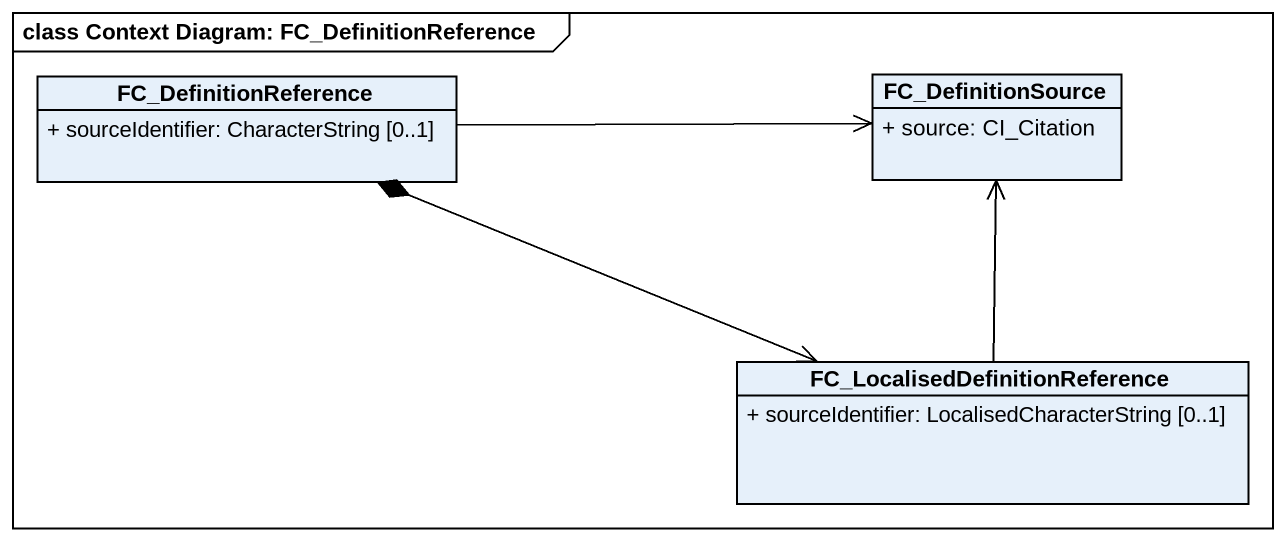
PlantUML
@startuml
mainframe class Context Diagram: FC_DefinitionReference
hide circle
hide empty members
skinparam classAttributeIconSize 0
class FC_DefinitionReference {
  + sourceIdentifier: CharacterString [0..1]
}
class FC_DefinitionSource {
  + source: CI_Citation
}
class "FC_LocalisedDefinitionReference" as FC_LocalisedDefinitionRefere {
  + sourceIdentifier: LocalisedCharacterString [0..1]
}
FC_DefinitionReference -right-> FC_DefinitionSource
FC_LocalisedDefinitionRefere <-left-* FC_DefinitionReference
FC_LocalisedDefinitionRefere -up-> FC_DefinitionSource
@enduml
